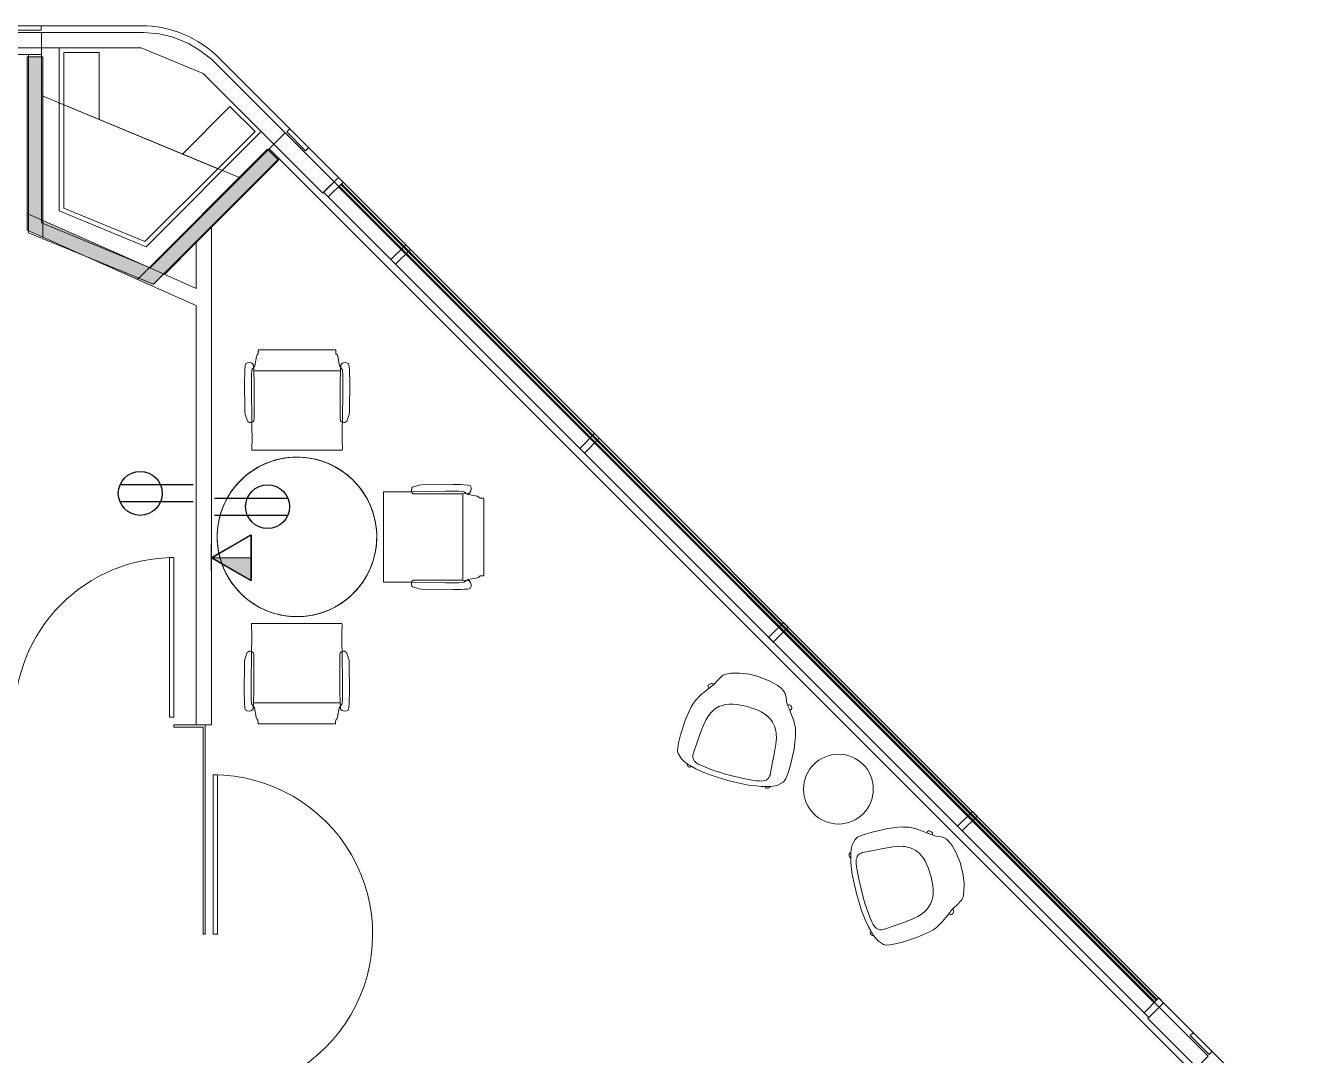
# Model space of a CAD drawing. Header units: inches. Extents: x 4757 to 6765, y 9919 to 10946.
# Drawn here: x 6474.5 to 6765.4, y 10714 to 10946.3 of the extents above; entities that cross this region are included whole.
import ezdxf

# ---------------------------------------------------------------- set-up
doc = ezdxf.new("R2010")
doc.units = ezdxf.units.IN
doc.header["$MEASUREMENT"] = 0
for name, color, linetype, lineweight in [('A-ANNO-NOTE', 7, 'Continuous', 9), ('A-DOOR', 31, 'Continuous', 13), ('A-WALL', 113, 'Continuous', 13), ('A-WALL-PATT', 111, 'Continuous', 13), ('Bb-cor', 7, 'Continuous', 9), ('Bb-mullion', 7, 'Continuous', 9), ('I-FURN', 30, 'Continuous', 9), ('I-WALL', 2, 'Continuous', 9), ('Propidex Polylines', 7, 'Continuous', 9), ('Rosslyn Plaza North_1777 North Kent St _W632_-09_dwg', 8, 'Continuous', 9)]:
    doc.layers.add(name, color=color, linetype=linetype, lineweight=lineweight)

# ---------------------------------------------------------------- blocks, each defined once
blk = doc.blocks.new('Door - Glass Single - Patch - Short Handle-7125741-Level XX  POWER _ SIGNAL')
at = {"layer": 'A-DOOR', "lineweight": 20}
for p, q in [((17, 38), (17, 2)), ((18, 38), (17, 38)), ((18, 2), (18, 38)), ((17, 2), (18, 2))]:
    blk.add_line(p, q, dxfattribs=at)
at = {"layer": 'A-DOOR', "lineweight": 9}
blk.add_arc((18, 2), 36, 90, 180.5, dxfattribs=at)
blk = doc.blocks.new('F - CONF TABLE _ROUND-4 CHAIRS_ - Lam 30Dia Single-Column Base-V2-Level XX  POWER _ SIGNAL')
at = {"layer": 'I-FURN'}
for p, q in [((-55.37, 14.59), (-56.14, 14.52)), ((-54.72, 14.62), (-55.37, 14.59)), ((-52.86, 14.67), (-54.72, 14.62)), ((-45.86, 14.57), (-52.86, 14.67)), ((-45.27, 14.51), (-45.86, 14.57)), ((17.49, 14.6), (10.49, 14.5)), ((19.35, 14.55), (17.49, 14.6)), ((19.99, 14.52), (19.35, 14.55)), ((-58.75, 11.81), (-59.01, 11.55)), ((-58.61, 11.88), (-58.75, 11.81)), ((-58.37, 11.96), (-58.61, 11.88)), ((-56.3, 12.36), (-58.37, 11.96)), ((-56.14, 14.52), (-56.75, 14.41)), ((-56.53, 12.63), (-56.3, 12.61)), ((-56.3, 12.61), (-55.14, 12.54)), ((-55.97, 12.59), (-56.3, 12.36)), ((-55.37, 12.99), (-55.97, 12.59)), ((-54.2, 13.1), (-55.37, 12.99)), ((-55.14, 12.54), (-52.45, 12.5)), ((-55.14, -6.98), (-55.14, 12.54)), ((-51.2, 13.1), (-54.2, 13.1)), ((-52.45, 12.5), (-44.37, 12.5)), ((-43.54, 12.99), (-51.2, 13.1)), ((-43.76, 14.02), (-45.27, 14.51)), ((-44.37, 12.5), (-43.87, 12.56)), ((-37.21, -7.39), (-37.21, 12.95)), ((1.84, 12.89), (1.84, -7.45)), ((15.83, 13.03), (8.17, 12.92)), ((9.89, 14.44), (8.39, 13.95)), ((8.5, 12.49), (8.99, 12.43)), ((8.99, 12.43), (17.08, 12.43)), ((10.49, 14.5), (9.89, 14.44)), ((18.83, 13.03), (15.83, 13.03)), ((17.08, 12.43), (19.76, 12.48)), ((20, 12.93), (18.83, 13.03)), ((19.76, 12.48), (20.93, 12.54)), ((19.76, 12.48), (19.76, -7.04)), ((20.76, 14.45), (19.99, 14.52)), ((20.59, 12.52), (20, 12.93)), ((20.93, 12.29), (20.59, 12.52)), ((21.37, 14.34), (20.76, 14.45)), ((20.93, 12.54), (21.15, 12.56)), ((22.99, 11.89), (20.93, 12.29)), ((23.37, 11.74), (22.99, 11.89)), ((23.63, 11.49), (23.37, 11.74)), ((-59.85, 11.5), (-59.85, -5.93)), ((24.48, -6), (24.48, 11.43)), ((-59.01, -5.99), (-58.75, -6.24)), ((-58.75, -6.24), (-58.37, -6.39)), ((-58.37, -6.39), (-56.3, -6.79)), ((-56.3, -7.04), (-56.53, -7.06)), ((-56.3, -6.79), (-55.96, -7.02)), ((-55.14, -6.98), (-56.3, -7.04)), ((-55.96, -7.02), (-55.37, -7.43)), ((-55.37, -7.43), (-54.2, -7.53)), ((-52.45, -6.93), (-55.14, -6.98)), ((-54.2, -7.53), (-51.2, -7.53)), ((-44.37, -6.93), (-52.45, -6.93)), ((-51.2, -7.53), (-43.54, -7.42)), ((-45.27, -8.94), (-43.76, -8.45)), ((-43.87, -6.99), (-44.37, -6.93)), ((8.17, -7.49), (15.83, -7.6)), ((8.39, -8.52), (9.89, -9.01)), ((8.99, -7), (8.5, -7.06)), ((17.08, -7), (8.99, -7)), ((15.83, -7.6), (18.83, -7.6)), ((19.76, -7.04), (17.08, -7)), ((18.83, -7.6), (20, -7.49)), ((20.93, -7.11), (19.76, -7.04)), ((20, -7.49), (20.59, -7.09)), ((20.59, -7.09), (20.93, -6.86)), ((20.93, -6.86), (22.99, -6.46)), ((21.15, -7.13), (20.93, -7.11)), ((22.99, -6.46), (23.23, -6.38)), ((23.23, -6.38), (23.37, -6.31)), ((23.37, -6.31), (23.63, -6.05)), ((-56.75, -8.84), (-56.14, -8.95)), ((-56.14, -8.95), (-55.37, -9.02)), ((-55.37, -9.02), (-54.72, -9.05)), ((-54.72, -9.05), (-52.86, -9.1)), ((-52.86, -9.1), (-45.86, -9)), ((-45.86, -9), (-45.27, -8.94)), ((9.89, -9.01), (10.49, -9.07)), ((10.49, -9.07), (17.49, -9.17)), ((17.49, -9.17), (19.35, -9.12)), ((19.35, -9.12), (19.99, -9.09)), ((19.99, -9.09), (20.76, -9.02)), ((20.76, -9.02), (21.37, -8.91)), ((-7.55, -16.78), (-27.89, -16.78)), ((-27.93, -23.1), (-28.03, -30.77)), ((-7.41, -30.77), (-7.52, -23.1)), ((-29.51, -25.42), (-29.6, -32.42)), ((-29.45, -24.83), (-29.51, -25.42)), ((-28.96, -23.33), (-29.45, -24.83)), ((-27.44, -23.93), (-27.49, -23.43)), ((-27.44, -32.02), (-27.44, -23.93)), ((-7.95, -23.43), (-8, -23.93)), ((-8, -23.93), (-8, -32.02)), ((-6, -24.83), (-6.49, -23.33)), ((-5.93, -25.42), (-6, -24.83)), ((-5.84, -32.42), (-5.93, -25.42)), ((-28.03, -30.77), (-28.03, -33.77)), ((-7.41, -33.77), (-7.41, -30.77)), ((-29.6, -32.42), (-29.56, -34.28)), ((-29.56, -34.28), (-29.52, -34.93)), ((-28.03, -33.77), (-27.93, -34.93)), ((-27.55, -35.86), (-27.48, -34.7)), ((-27.48, -34.7), (-27.44, -32.02)), ((-7.96, -34.7), (-27.48, -34.7)), ((-8, -32.02), (-7.96, -34.7)), ((-7.96, -34.7), (-7.89, -35.86)), ((-7.51, -34.93), (-7.41, -33.77)), ((-5.92, -34.93), (-5.89, -34.28)), ((-5.89, -34.28), (-5.84, -32.42)), ((-29.52, -34.93), (-29.46, -35.7)), ((-29.46, -35.7), (-29.35, -36.31)), ((-27.93, -34.93), (-27.53, -35.53)), ((-27.57, -36.09), (-27.55, -35.86)), ((-27.53, -35.53), (-27.3, -35.86)), ((-27.3, -35.86), (-26.9, -37.93)), ((-8.54, -37.93), (-8.14, -35.86)), ((-8.14, -35.86), (-7.91, -35.53)), ((-7.91, -35.53), (-7.51, -34.93)), ((-7.89, -35.86), (-7.88, -36.09)), ((-6.1, -36.31), (-5.99, -35.7)), ((-5.99, -35.7), (-5.92, -34.93)), ((-26.9, -37.93), (-26.82, -38.17)), ((-26.82, -38.17), (-26.75, -38.31)), ((-26.75, -38.31), (-26.49, -38.57)), ((-26.44, -39.41), (-9.01, -39.41)), ((-8.95, -38.57), (-8.7, -38.31)), ((-8.7, -38.31), (-8.54, -37.93))]:
    blk.add_line(p, q, dxfattribs=at)
for centre, radius, start, end in [((-17.69, 2.75), 18, 360, 180), ((-17.69, 2.75), 18, 75.7895, 142.1053), ((-17.69, 2.75), 18, 360, 104.2105), ((-17.69, 2.75), 18, 104.2105, 132.6316), ((-17.69, 2.75), 18, 0, 75.7895), ((-17.69, 2.75), 18, 132.6316, 151.5789), ((-55.68, 13.64), 1.32, 144.065, 229.935), ((-44.29, 13.22), 0.781, 302.3218, 343.1534), ((-44.61, 13.3), 1.12, 343.9109, 40.257), ((-17.69, 2.75), 18, 142.1053, 151.5789), ((9.24, 13.23), 1.12, 139.743, 196.0891), ((8.91, 13.15), 0.781, 196.8466, 237.6782), ((20.31, 13.57), 1.32, 310.065, 35.935), ((-17.69, 2.75), 18, 151.5789, 161.0526), ((-17.69, 2.75), 18, 151.5789, 161.0526), ((-17.69, 2.75), 18, 161.0526, 180), ((-17.69, 2.75), 18, 161.0526, 180), ((-17.69, 2.75), 18, 180, 360), ((-17.69, 2.75), 18, 180, 189.4737), ((-17.69, 2.75), 18, 180, 189.4737), ((-17.69, 2.75), 18, 217.8947, 360), ((-17.69, 2.75), 18, 350.5263, 0), ((-17.69, 2.75), 18, 189.4737, 198.9474), ((-17.69, 2.75), 18, 189.4737, 246.3158), ((-17.69, 2.75), 18, 274.7368, 350.5263), ((-17.69, 2.75), 18, 198.9474, 217.8947), ((-55.68, -8.07), 1.32, 130.065, 215.935), ((-44.29, -7.65), 0.781, 16.8466, 57.6782), ((-44.61, -7.73), 1.12, 319.743, 16.0891), ((9.24, -7.8), 1.12, 163.9109, 220.257), ((8.91, -7.72), 0.781, 122.3218, 163.1534), ((20.31, -8.14), 1.32, 324.065, 49.935), ((-17.69, 2.75), 18, 246.3158, 265.2632), ((-17.69, 2.75), 18, 265.2632, 274.7368), ((-28.24, -24.18), 1.12, 73.9109, 130.257), ((-28.15, -23.85), 0.781, 32.3218, 73.1534), ((-7.29, -23.85), 0.781, 106.8466, 147.6782), ((-7.21, -24.18), 1.12, 49.743, 106.0891), ((-28.58, -35.24), 1.32, 234.065, 319.935), ((-6.87, -35.24), 1.32, 220.065, 305.935)]:
    blk.add_arc(centre, radius, start, end, dxfattribs=at)
for points in [[(-39.12, 12.95), (-39.87, 12.95), (-41.34, 12.96), (-42.81, 12.98), (-43.54, 12.99)], [(-38.15, 13), (-38.32, 12.99), (-38.64, 12.98), (-38.96, 12.96), (-39.12, 12.95)], [(3.75, 12.88), (3.59, 12.89), (3.27, 12.91), (2.94, 12.92), (2.78, 12.93)], [(8.17, 12.92), (7.44, 12.91), (5.97, 12.9), (4.49, 12.89), (3.75, 12.88)], [(-43.54, -7.42), (-42.81, -7.41), (-41.34, -7.4), (-39.87, -7.39), (-39.12, -7.38)], [(-39.12, -7.38), (-38.96, -7.39), (-38.64, -7.41), (-38.32, -7.42), (-38.15, -7.43)], [(2.78, -7.5), (2.94, -7.49), (3.27, -7.48), (3.59, -7.46), (3.75, -7.45)], [(3.75, -7.45), (4.49, -7.45), (5.97, -7.46), (7.44, -7.48), (8.17, -7.49)], [(-27.94, -17.72), (-27.93, -17.88), (-27.91, -18.21), (-27.9, -18.53), (-27.89, -18.69)], [(-27.89, -18.69), (-27.89, -19.43), (-27.9, -20.91), (-27.92, -22.37), (-27.93, -23.1)], [(-7.56, -18.69), (-7.55, -18.53), (-7.53, -18.21), (-7.52, -17.88), (-7.51, -17.72)], [(-7.52, -23.1), (-7.53, -22.37), (-7.54, -20.91), (-7.55, -19.43), (-7.56, -18.69)]]:
    blk.add_open_spline(points, degree=3, dxfattribs=at)
for points, knots in [([(-37.21, 12.95), (-37.21, 12.96), (-37.22, 12.96), (-37.25, 12.97), (-37.3, 12.98), (-37.37, 12.98), (-37.46, 12.99), (-37.59, 13), (-37.83, 13), (-38.04, 13), (-38.15, 13)], [0, 0, 0, 0, 0.090909, 0.181818, 0.272727, 0.363636, 0.454545, 0.545455, 0.727273, 1, 1, 1, 1]), ([(2.78, 12.93), (2.7, 12.93), (2.54, 12.93), (2.21, 12.93), (1.91, 12.91), (1.84, 12.89), (1.84, 12.89)], [0, 0, 0, 0, 0.181818, 0.363636, 0.727273, 1, 1, 1, 1]), ([(-59.01, 11.55), (-59.2, 11.55), (-59.47, 11.54), (-59.69, 11.53), (-59.78, 11.52), (-59.83, 11.51), (-59.84, 11.5), (-59.85, 11.5)], [0, 0, 0, 0, 0.444444, 0.666667, 0.777778, 0.888889, 1, 1, 1, 1]), ([(24.48, 11.43), (24.47, 11.43), (24.45, 11.44), (24.41, 11.45), (24.34, 11.46), (24.25, 11.46), (24.15, 11.47), (24, 11.48), (23.82, 11.48), (23.68, 11.49), (23.63, 11.49)], [0, 0, 0, 0, 0.111111, 0.222222, 0.333333, 0.444444, 0.555556, 0.666667, 0.888889, 1, 1, 1, 1]), ([(-59.85, -5.93), (-59.84, -5.93), (-59.83, -5.94), (-59.78, -5.95), (-59.71, -5.96), (-59.63, -5.96), (-59.53, -5.97), (-59.37, -5.98), (-59.2, -5.98), (-59.06, -5.99), (-59.01, -5.99)], [0, 0, 0, 0, 0.111111, 0.222222, 0.333333, 0.444444, 0.555556, 0.666667, 0.888889, 1, 1, 1, 1]), ([(-38.15, -7.43), (-38.08, -7.43), (-37.91, -7.43), (-37.59, -7.43), (-37.29, -7.41), (-37.21, -7.39), (-37.21, -7.39)], [0, 0, 0, 0, 0.181818, 0.363636, 0.727273, 1, 1, 1, 1]), ([(1.84, -7.45), (1.84, -7.46), (1.84, -7.46), (1.88, -7.47), (1.93, -7.48), (2, -7.48), (2.08, -7.49), (2.22, -7.5), (2.45, -7.5), (2.66, -7.5), (2.78, -7.5)], [0, 0, 0, 0, 0.090909, 0.181818, 0.272727, 0.363636, 0.454545, 0.545455, 0.727273, 1, 1, 1, 1]), ([(23.63, -6.05), (23.82, -6.05), (24.1, -6.04), (24.32, -6.03), (24.41, -6.02), (24.45, -6.01), (24.47, -6), (24.48, -6)], [0, 0, 0, 0, 0.444444, 0.666667, 0.777778, 0.888889, 1, 1, 1, 1]), ([(-27.89, -16.78), (-27.9, -16.78), (-27.9, -16.78), (-27.91, -16.81), (-27.92, -16.87), (-27.92, -16.94), (-27.93, -17.02), (-27.93, -17.16), (-27.94, -17.39), (-27.94, -17.6), (-27.94, -17.72)], [0, 0, 0, 0, 0.090909, 0.181818, 0.272727, 0.363636, 0.454545, 0.545455, 0.727273, 1, 1, 1, 1]), ([(-7.51, -17.72), (-7.51, -17.64), (-7.5, -17.48), (-7.51, -17.15), (-7.52, -16.85), (-7.54, -16.78), (-7.55, -16.78)], [0, 0, 0, 0, 0.181818, 0.363636, 0.727273, 1, 1, 1, 1]), ([(-26.49, -38.57), (-26.49, -38.76), (-26.48, -39.03), (-26.47, -39.25), (-26.45, -39.34), (-26.45, -39.39), (-26.44, -39.41), (-26.44, -39.41)], [0, 0, 0, 0, 0.444444, 0.666667, 0.777778, 0.888889, 1, 1, 1, 1]), ([(-9.01, -39.41), (-9, -39.41), (-9, -39.39), (-8.99, -39.34), (-8.98, -39.28), (-8.97, -39.19), (-8.97, -39.09), (-8.96, -38.94), (-8.95, -38.76), (-8.95, -38.62), (-8.95, -38.57)], [0, 0, 0, 0, 0.111111, 0.222222, 0.333333, 0.444444, 0.555556, 0.666667, 0.888889, 1, 1, 1, 1])]:
    blk.add_open_spline(points, degree=3, knots=knots, dxfattribs=at)
blk = doc.blocks.new('Geiger_SaibaMidBack - Conference Chair-8461821-Level XX  POWER _ SIGNAL')
at = {"layer": 'I-FURN'}
for p, q in [((-6.47, 10.92), (-5.01, 11.72)), ((-5.01, 11.72), (-4.28, 11.95)), ((-4.28, 11.95), (-3.65, 12.15)), ((-3.65, 12.15), (-3.27, 12.26)), ((-3.27, 12.26), (-0.33, 12.69)), ((-0.33, 12.69), (3.27, 12.86)), ((3.27, 12.86), (5.4, 12.78)), ((5.4, 12.78), (6.79, 12.62)), ((6.79, 12.62), (7.49, 12.25)), ((7.49, 12.25), (8.42, 11.26)), ((-9.75, 9.05), (-9.71, 9.29)), ((-9.7, 8.82), (-9.75, 9.05)), ((-9.71, 9.29), (-9.63, 9.4)), ((-9.59, 8.66), (-9.7, 8.82)), ((-9.63, 9.4), (-9.4, 9.64)), ((-9.4, 9.64), (-9.24, 9.73)), ((-9.24, 9.73), (-9.05, 9.76)), ((-9.05, 9.76), (-8.81, 9.7)), ((-8.81, 9.7), (-8.69, 9.6)), ((-8.69, 9.6), (-8.53, 9.45)), ((-8.53, 9.45), (-8.19, 9.7)), ((-8.19, 9.7), (-6.47, 10.92)), ((2.3, 8.68), (3.72, 8.78)), ((3.72, 8.78), (6.17, 8.96)), ((6.17, 8.96), (6.7, 9)), ((6.7, 9), (6.98, 8.98)), ((6.98, 8.98), (7.34, 8.9)), ((7.34, 8.9), (7.68, 8.73)), ((7.68, 8.73), (8.01, 8.46)), ((8.42, 11.26), (8.72, 10.77)), ((8.72, 10.77), (8.98, 10.17)), ((8.98, 10.17), (9.15, 9.74)), ((9.15, 9.74), (9.23, 9.72)), ((9.23, 9.72), (9.4, 9.64)), ((9.4, 9.64), (9.63, 9.4)), ((9.7, 8.83), (9.61, 8.69)), ((9.63, 9.4), (9.71, 9.28)), ((9.75, 9.04), (9.7, 8.83)), ((9.71, 9.28), (9.75, 9.04)), ((-13.27, 5.18), (-12.85, 6.23)), ((-12.85, 6.23), (-12.44, 6.93)), ((-12.44, 6.93), (-11.93, 7.44)), ((-11.93, 7.44), (-11.22, 7.87)), ((-11.22, 7.87), (-10.31, 8.18)), ((-10.31, 8.18), (-9.59, 8.66)), ((-5.55, 5.65), (-5.26, 6.04)), ((-5.26, 6.04), (-4.95, 6.4)), ((-4.95, 6.4), (-4.56, 6.76)), ((-4.56, 6.76), (-4.05, 7.17)), ((-4.05, 7.17), (-3.48, 7.51)), ((-3.48, 7.51), (-2.94, 7.79)), ((-2.94, 7.79), (-2.57, 7.92)), ((-2.57, 7.92), (-1.8, 8.17)), ((-1.8, 8.17), (-0.98, 8.33)), ((-0.98, 8.33), (-0.38, 8.42)), ((-0.38, 8.42), (0.97, 8.58)), ((0.97, 8.58), (2.3, 8.68)), ((8.01, 8.46), (8.21, 8.15)), ((8.21, 8.15), (8.39, 7.83)), ((8.39, 7.83), (8.55, 7.41)), ((8.55, 7.41), (8.65, 6.96)), ((8.65, 6.96), (8.76, 6.33)), ((8.76, 6.33), (8.87, 5.37)), ((9.61, 8.69), (9.5, 8.58)), ((9.5, 8.58), (9.71, 7.72)), ((9.71, 7.72), (9.91, 6.6)), ((9.91, 6.6), (10.17, 4.88)), ((-14.04, 0.8), (-13.74, 3.35)), ((-13.74, 3.35), (-13.27, 5.18)), ((-6.66, 2.45), (-6.51, 3.28)), ((-6.51, 3.28), (-6.28, 4.11)), ((-6.28, 4.11), (-5.99, 4.84)), ((-5.99, 4.84), (-5.81, 5.24)), ((-5.81, 5.24), (-5.55, 5.65)), ((8.87, 5.37), (8.98, 4.23)), ((8.98, 4.23), (9.05, 3.11)), ((9.05, 3.11), (9.1, 2.1)), ((10.17, 4.88), (10.29, 2.44)), ((-14.03, 0), (-14.04, 0.8)), ((-14, -1.45), (-14.03, 0)), ((-6.83, -0.01), (-6.82, 0.82)), ((-6.82, 0.82), (-6.77, 1.63)), ((-6.77, 1.63), (-6.66, 2.45)), ((9.1, 2.1), (9.12, 1.46)), ((9.12, 1.46), (9.14, -1.06)), ((10.41, 0.13), (10.25, -3.79)), ((10.29, 2.44), (10.41, 0.13)), ((-13.68, -3.7), (-14, -1.45)), ((-6.83, -0.39), (-6.83, -0.01)), ((-6.8, -1.24), (-6.83, -0.39)), ((-6.68, -2.38), (-6.8, -1.24)), ((-6.52, -3.27), (-6.68, -2.38)), ((9.1, -2.16), (9.03, -3.48)), ((9.14, -1.06), (9.1, -2.16)), ((-13.12, -5.6), (-13.68, -3.7)), ((-12.62, -6.64), (-13.12, -5.6)), ((-6.29, -4.1), (-6.52, -3.27)), ((-5.99, -4.89), (-6.29, -4.1)), ((-5.6, -5.56), (-5.99, -4.89)), ((-5.14, -6.19), (-5.6, -5.56)), ((8.86, -5.51), (8.7, -6.68)), ((8.97, -4.4), (8.86, -5.51)), ((9.03, -3.48), (8.97, -4.4)), ((10.25, -3.79), (10.01, -5.96)), ((-12.19, -7.24), (-12.62, -6.64)), ((-10.57, -8.16), (-12.19, -7.24)), ((-9.93, -8.45), (-10.57, -8.16)), ((-9.6, -8.67), (-9.93, -8.45)), ((-9.7, -8.82), (-9.6, -8.67)), ((-4.51, -6.85), (-5.14, -6.19)), ((-3.89, -7.29), (-4.51, -6.85)), ((-3.34, -7.59), (-3.89, -7.29)), ((-2.54, -7.94), (-3.34, -7.59)), ((-1.57, -8.24), (-2.54, -7.94)), ((-0.36, -8.46), (-1.57, -8.24)), ((0.97, -8.59), (-0.36, -8.46)), ((2.29, -8.68), (0.97, -8.59)), ((3.63, -8.79), (2.29, -8.68)), ((7.78, -8.65), (7.47, -8.86)), ((8.17, -8.25), (7.78, -8.65)), ((8.41, -7.81), (8.17, -8.25)), ((8.6, -7.27), (8.41, -7.81)), ((8.7, -6.68), (8.6, -7.27)), ((9.74, -7.51), (9.49, -8.56)), ((9.49, -8.56), (9.61, -8.69)), ((9.61, -8.69), (9.7, -8.83)), ((10.01, -5.96), (9.74, -7.51)), ((-9.75, -9.05), (-9.7, -8.82)), ((-9.71, -9.29), (-9.75, -9.05)), ((-9.63, -9.4), (-9.71, -9.29)), ((-9.4, -9.64), (-9.63, -9.4)), ((-9.24, -9.73), (-9.4, -9.64)), ((-9.05, -9.76), (-9.24, -9.73)), ((-8.81, -9.7), (-9.05, -9.76)), ((-8.69, -9.6), (-8.81, -9.7)), ((-8.53, -9.46), (-8.69, -9.6)), ((-8.22, -9.72), (-8.53, -9.46)), ((-6.6, -10.84), (-8.22, -9.72)), ((-5.02, -11.72), (-6.6, -10.84)), ((6.4, -8.99), (3.63, -8.79)), ((6.73, -9.01), (6.4, -8.99)), ((7.08, -8.96), (6.73, -9.01)), ((7.47, -8.86), (7.08, -8.96)), ((8.42, -11.26), (7.5, -12.26)), ((8.67, -10.85), (8.42, -11.26)), ((9.04, -10.06), (8.67, -10.85)), ((9.15, -9.75), (9.04, -10.06)), ((9.26, -9.73), (9.15, -9.75)), ((9.39, -9.64), (9.26, -9.73)), ((9.64, -9.4), (9.39, -9.64)), ((9.74, -9.21), (9.64, -9.4)), ((9.7, -8.83), (9.76, -9.02)), ((9.76, -9.02), (9.74, -9.21)), ((-4.11, -12.02), (-5.02, -11.72)), ((-3.26, -12.26), (-4.11, -12.02)), ((-0.33, -12.69), (-3.26, -12.26)), ((3.26, -12.86), (-0.33, -12.69)), ((4.86, -12.82), (3.26, -12.86)), ((6.2, -12.71), (4.86, -12.82)), ((7, -12.54), (6.2, -12.71)), ((7.5, -12.26), (7, -12.54))]:
    blk.add_line(p, q, dxfattribs=at)
for centre, radius, start, end in [((-28.62, 35.3), 32.74, 305.5368, 307.8566), ((-0.44, 6.21), 10.22, 13.3669, 20.2092), ((-18.72, -22.19), 16.31, 51.3356, 55.9848), ((1.43, -6.82), 8.25, 339.2587, 347.8187)]:
    blk.add_arc(centre, radius, start, end, dxfattribs=at)
blk = doc.blocks.new('Geiger_SaibaMidBack - Conference Chair-8282431-Level XX  POWER _ SIGNAL')
at = {"layer": 'I-FURN'}
for p, q in [((-5.02, 11.72), (-6.6, 10.84)), ((-4.11, 12.02), (-5.02, 11.72)), ((-3.26, 12.26), (-4.11, 12.02)), ((-0.33, 12.69), (-3.26, 12.26)), ((3.26, 12.86), (-0.33, 12.69)), ((4.86, 12.82), (3.26, 12.86)), ((6.2, 12.71), (4.86, 12.82)), ((7, 12.54), (6.2, 12.71)), ((7.5, 12.26), (7, 12.54)), ((8.42, 11.26), (7.5, 12.26)), ((-9.71, 9.29), (-9.75, 9.05)), ((-9.75, 9.05), (-9.7, 8.82)), ((-9.63, 9.4), (-9.71, 9.29)), ((-9.7, 8.82), (-9.6, 8.67)), ((-9.4, 9.64), (-9.63, 9.4)), ((-9.24, 9.73), (-9.4, 9.64)), ((-9.05, 9.76), (-9.24, 9.73)), ((-8.81, 9.7), (-9.05, 9.76)), ((-8.69, 9.6), (-8.81, 9.7)), ((-8.53, 9.46), (-8.69, 9.6)), ((-8.22, 9.72), (-8.53, 9.46)), ((-6.6, 10.84), (-8.22, 9.72)), ((3.63, 8.79), (2.29, 8.68)), ((6.4, 8.99), (3.63, 8.79)), ((6.73, 9.01), (6.4, 8.99)), ((7.08, 8.96), (6.73, 9.01)), ((7.47, 8.86), (7.08, 8.96)), ((7.78, 8.65), (7.47, 8.86)), ((8.67, 10.85), (8.42, 11.26)), ((9.04, 10.06), (8.67, 10.85)), ((9.15, 9.75), (9.04, 10.06)), ((9.26, 9.73), (9.15, 9.75)), ((9.39, 9.64), (9.26, 9.73)), ((9.64, 9.4), (9.39, 9.64)), ((9.61, 8.69), (9.7, 8.83)), ((9.74, 9.21), (9.64, 9.4)), ((9.7, 8.83), (9.76, 9.02)), ((9.76, 9.02), (9.74, 9.21)), ((-12.62, 6.64), (-13.12, 5.6)), ((-12.19, 7.24), (-12.62, 6.64)), ((-10.57, 8.16), (-12.19, 7.24)), ((-9.93, 8.45), (-10.57, 8.16)), ((-9.6, 8.67), (-9.93, 8.45)), ((-5.14, 6.19), (-5.6, 5.56)), ((-4.51, 6.85), (-5.14, 6.19)), ((-3.89, 7.29), (-4.51, 6.85)), ((-3.34, 7.59), (-3.89, 7.29)), ((-2.54, 7.94), (-3.34, 7.59)), ((-1.57, 8.24), (-2.54, 7.94)), ((-0.36, 8.46), (-1.57, 8.24)), ((0.97, 8.59), (-0.36, 8.46)), ((2.29, 8.68), (0.97, 8.59)), ((8.17, 8.25), (7.78, 8.65)), ((8.41, 7.81), (8.17, 8.25)), ((8.6, 7.27), (8.41, 7.81)), ((8.7, 6.68), (8.6, 7.27)), ((8.86, 5.51), (8.7, 6.68)), ((9.49, 8.56), (9.61, 8.69)), ((9.74, 7.51), (9.49, 8.56)), ((10.01, 5.96), (9.74, 7.51)), ((10.25, 3.79), (10.01, 5.96)), ((-13.68, 3.7), (-14, 1.45)), ((-13.12, 5.6), (-13.68, 3.7)), ((-6.52, 3.27), (-6.68, 2.38)), ((-6.29, 4.1), (-6.52, 3.27)), ((-5.99, 4.89), (-6.29, 4.1)), ((-5.6, 5.56), (-5.99, 4.89)), ((8.97, 4.4), (8.86, 5.51)), ((9.03, 3.48), (8.97, 4.4)), ((9.1, 2.16), (9.03, 3.48)), ((10.41, -0.13), (10.25, 3.79)), ((-14, 1.45), (-14.03, 0)), ((-6.8, 1.24), (-6.83, 0.39)), ((-6.83, 0.39), (-6.83, 0.01)), ((-6.83, 0.01), (-6.82, -0.82)), ((-6.68, 2.38), (-6.8, 1.24)), ((9.14, 1.06), (9.1, 2.16)), ((9.12, -1.46), (9.14, 1.06)), ((-14.03, 0), (-14.04, -0.8)), ((-14.04, -0.8), (-13.74, -3.35)), ((-6.82, -0.82), (-6.77, -1.63)), ((-6.77, -1.63), (-6.66, -2.45)), ((-6.66, -2.45), (-6.51, -3.28)), ((9.05, -3.11), (9.1, -2.1)), ((9.1, -2.1), (9.12, -1.46)), ((10.17, -4.88), (10.29, -2.44)), ((10.29, -2.44), (10.41, -0.13)), ((-13.74, -3.35), (-13.27, -5.18)), ((-13.27, -5.18), (-12.85, -6.23)), ((-6.51, -3.28), (-6.28, -4.11)), ((-6.28, -4.11), (-5.99, -4.84)), ((-5.99, -4.84), (-5.81, -5.24)), ((-5.81, -5.24), (-5.55, -5.65)), ((-5.55, -5.65), (-5.26, -6.04)), ((8.76, -6.33), (8.87, -5.37)), ((8.87, -5.37), (8.98, -4.23)), ((8.98, -4.23), (9.05, -3.11)), ((9.91, -6.6), (10.17, -4.88)), ((-12.85, -6.23), (-12.44, -6.93)), ((-12.44, -6.93), (-11.93, -7.44)), ((-11.93, -7.44), (-11.22, -7.87)), ((-11.22, -7.87), (-10.31, -8.18)), ((-10.31, -8.18), (-9.59, -8.66)), ((-9.59, -8.66), (-9.7, -8.82)), ((-5.26, -6.04), (-4.95, -6.4)), ((-4.95, -6.4), (-4.56, -6.76)), ((-4.56, -6.76), (-4.05, -7.17)), ((-4.05, -7.17), (-3.48, -7.51)), ((-3.48, -7.51), (-2.94, -7.79)), ((-2.94, -7.79), (-2.57, -7.92)), ((-2.57, -7.92), (-1.8, -8.17)), ((-1.8, -8.17), (-0.98, -8.33)), ((-0.98, -8.33), (-0.38, -8.42)), ((-0.38, -8.42), (0.97, -8.58)), ((0.97, -8.58), (2.3, -8.68)), ((2.3, -8.68), (3.72, -8.78)), ((7.68, -8.73), (8.01, -8.46)), ((8.01, -8.46), (8.21, -8.15)), ((8.21, -8.15), (8.39, -7.83)), ((8.39, -7.83), (8.55, -7.41)), ((8.55, -7.41), (8.65, -6.96)), ((8.65, -6.96), (8.76, -6.33)), ((9.5, -8.58), (9.71, -7.72)), ((9.61, -8.69), (9.5, -8.58)), ((9.7, -8.83), (9.61, -8.69)), ((9.71, -7.72), (9.91, -6.6)), ((-9.7, -8.82), (-9.75, -9.05)), ((-9.75, -9.05), (-9.71, -9.29)), ((-9.71, -9.29), (-9.63, -9.4)), ((-9.63, -9.4), (-9.4, -9.64)), ((-9.4, -9.64), (-9.24, -9.73)), ((-9.24, -9.73), (-9.05, -9.76)), ((-9.05, -9.76), (-8.81, -9.7)), ((-8.81, -9.7), (-8.69, -9.6)), ((-8.69, -9.6), (-8.53, -9.45)), ((-8.53, -9.45), (-8.19, -9.7)), ((-8.19, -9.7), (-6.47, -10.92)), ((-6.47, -10.92), (-5.01, -11.72)), ((3.72, -8.78), (6.17, -8.96)), ((6.17, -8.96), (6.7, -9)), ((6.7, -9), (6.98, -8.98)), ((6.98, -8.98), (7.34, -8.9)), ((7.34, -8.9), (7.68, -8.73)), ((7.49, -12.25), (8.42, -11.26)), ((8.42, -11.26), (8.72, -10.77)), ((8.72, -10.77), (8.98, -10.17)), ((8.98, -10.17), (9.15, -9.74)), ((9.15, -9.74), (9.23, -9.72)), ((9.23, -9.72), (9.4, -9.64)), ((9.4, -9.64), (9.63, -9.4)), ((9.63, -9.4), (9.71, -9.28)), ((9.75, -9.04), (9.7, -8.83)), ((9.71, -9.28), (9.75, -9.04)), ((-5.01, -11.72), (-4.28, -11.95)), ((-4.28, -11.95), (-3.65, -12.15)), ((-3.65, -12.15), (-3.27, -12.26)), ((-3.27, -12.26), (-0.33, -12.69)), ((-0.33, -12.69), (3.27, -12.86)), ((3.27, -12.86), (5.4, -12.78)), ((5.4, -12.78), (6.79, -12.62)), ((6.79, -12.62), (7.49, -12.25))]:
    blk.add_line(p, q, dxfattribs=at)
for centre, radius, start, end in [((-18.72, 22.19), 16.31, 304.0152, 308.6644), ((1.43, 6.82), 8.25, 12.1813, 20.7413), ((-28.62, -35.3), 32.74, 52.1434, 54.4632), ((-0.44, -6.21), 10.22, 339.7908, 346.6331)]:
    blk.add_arc(centre, radius, start, end, dxfattribs=at)
blk = doc.blocks.new('Steelcase Coalesse - Await - Table - Freestanding - 25__ H-7092502-Level XX  POWER _ SIGNAL')
at = {"layer": 'I-FURN'}
blk.add_circle((-16.39, 6.49), 7.87, dxfattribs=at)
blk = doc.blocks.new('Door - Glass Single - Patch - Short Handle-8369361-Level XX  POWER _ SIGNAL')
at = {"layer": 'A-DOOR', "lineweight": 20}
for p, q in [((18, -3), (18, -2)), ((18, -2), (54, -2)), ((54, -2), (54, -3)), ((54, -3), (18, -3))]:
    blk.add_line(p, q, dxfattribs=at)
at = {"layer": 'A-DOOR', "lineweight": 9}
blk.add_arc((18, -2), 36, 179.5, 0, dxfattribs=at)
blk = doc.blocks.new('Rosslyn Plaza North_1777 North Kent St _W632_-09_dwg-6954577-Level XX  POWER _ SIGNAL')
at = {"layer": 'Bb-cor'}
for p, q in [((6500.55, 10946.29), (5060.28, 10946.29)), ((6491.05, 10940.29), (6483.05, 10940.29)), ((6758.16, 10698.92), (6518.07, 10939.03)), ((6526.2, 10922.42), (6520.55, 10928.07)), ((6529.38, 10918.52), (6737.66, 10710.23)), ((6729.62, 10726.39), (6545.55, 10910.49)), ((6729.79, 10726.57), (6545.72, 10910.66)), ((6729.08, 10725.86), (6545.02, 10909.96)), ((6729.26, 10726.04), (6545.19, 10910.13))]:
    blk.add_line(p, q, dxfattribs=at)
at = {"layer": 'Bb-cor', "flags": 128}
for points in [[(6462.44, 10946.29), (6462.44, 10941.29), (6478.05, 10941.29), (6478.05, 10939.79), (6275.41, 10939.79), (6275.41, 10941.54), (6462.44, 10941.54), (6275.41, 10941.54), (6275.41, 10939.79), (6478.05, 10939.79), (6478.05, 10941.29), (6462.44, 10941.29)], [(6471.94, 10946.29), (6471.94, 10945.29), (6477.94, 10945.29), (6477.94, 10946.29), (6477.94, 10945.29), (6471.94, 10945.29)], [(6501.61, 10896.4), (6527.62, 10922.42), (6530.45, 10919.59), (6502.54, 10891.69), (6478.05, 10901.83), (6478.05, 10941.29), (6482.05, 10941.29), (6482.05, 10904.5), (6501.61, 10896.4), (6482.05, 10904.5), (6482.05, 10941.29), (6478.05, 10941.29), (6478.05, 10901.83), (6502.54, 10891.69), (6530.45, 10919.59), (6527.62, 10922.42)], [(6483.05, 10928.48), (6491.05, 10925.16), (6491.05, 10940.29), (6483.05, 10940.29)], [(6501.37, 10897.58), (6517.83, 10914.04), (6483.05, 10928.44), (6483.05, 10905.17)], [(6509.83, 10917.36), (6517.83, 10914.04), (6526.2, 10922.42), (6520.55, 10928.07)], [(6534.06, 10923.04), (6533.36, 10922.34), (6537.6, 10918.09), (6538.31, 10918.8), (6537.6, 10918.09), (6533.36, 10922.34)]]:
    blk.add_lwpolyline(points, close=True, dxfattribs=at)
for points in [[(6541.49, 10908.55), (6514.54, 10935.5), (6500.55, 10941.29), (6462.44, 10941.29), (6500.55, 10941.29), (6514.54, 10935.5), (6541.49, 10908.55), (6545.02, 10912.08)], [(6531.6, 10916.29), (6503.27, 10887.96), (6475.06, 10899.57), (6475.06, 10939.79)], [(6727.68, 10722.33), (6727.85, 10722.51), (6541.66, 10908.72)], [(6731.21, 10725.87), (6727.68, 10722.33), (6754.63, 10695.38), (6760.42, 10681.4), (6760.42, 10658.9), (6760.42, 10643.29), (6765.42, 10643.29)], [(6742.17, 10714.91), (6741.47, 10714.2), (6737.22, 10718.44), (6737.93, 10719.15)]]:
    blk.add_lwpolyline(points, dxfattribs=at)
at = {"layer": 'Bb-cor'}
blk.add_arc((6500.55, 10921.52), 24.77, 45.001, 90.001, dxfattribs=at)
blk.add_arc((6500.55, 10921.52), 24.77, 45.001, 90.001, dxfattribs=at)
at = {"layer": 'Bb-mullion', "flags": 128}
for points in [[(6541.66, 10908.72), (6545.02, 10912.08), (6546.08, 10911.02), (6542.72, 10907.66)], [(6561.27, 10895.83), (6557.91, 10892.47), (6556.85, 10893.53), (6560.21, 10896.89)], [(6599.47, 10850.91), (6602.83, 10854.27), (6603.89, 10853.21), (6600.53, 10849.85)], [(6642.09, 10808.29), (6645.45, 10811.65), (6646.51, 10810.59), (6643.15, 10807.23)], [(6684.71, 10765.67), (6688.07, 10769.03), (6689.13, 10767.97), (6685.77, 10764.61)], [(6727.85, 10722.51), (6726.79, 10723.57), (6730.15, 10726.93), (6731.21, 10725.87)]]:
    blk.add_lwpolyline(points, close=True, dxfattribs=at)
at = {"layer": 'Propidex Polylines', "flags": 128}
blk.add_lwpolyline([(6731.03, 9918.54), (6741.23, 9928.74), (6731.13, 9938.84), (6749.74, 9983.65), (6763.98, 9983.65), (6763.98, 10658.89), (6749.65, 10658.89), (6731.13, 10703.71), (6741.25, 10713.83), (6532.97, 10922.11), (6522.83, 10911.97), (6478.05, 10930.56), (6478.05, 10944.79), (5082.78, 10944.79), (5082.78, 10930.51), (5037.97, 10912), (5027.88, 10922.09), (4757.33, 10651.54)], dxfattribs=at)
blk.add_lwpolyline([(6478.05, 10944.8), (6478.05, 10944.79), (6478.05, 10930.56), (6522.83, 10911.97), (6532.97, 10922.11), (6516.35, 10938.74), (6513.78, 10940.71), (6512.94, 10941.26), (6511.21, 10942.27), (6510.3, 10942.69), (6507.51, 10943.77), (6504.6, 10944.51), (6501.02, 10944.8)], close=True, dxfattribs=at)

msp = doc.modelspace()

# ---------------------------------------------------------------- hatches: boundary and pattern name
at = {"layer": 'A-ANNO-NOTE'}
msp.add_hatch(color=256, dxfattribs=at).paths.add_polyline_path([(6525.28, 10821.09), (6525.28, 10826.25), (6516.35, 10826.25), (6525.12, 10821.19)], flags=0)
at = {"layer": 'A-WALL-PATT', "lineweight": 9}
for points in [[(6478.31, 10902.41), (6478.31, 10939.28), (6474.81, 10939.28), (6474.81, 10903.97)], [(6503.1, 10887.54), (6531.53, 10915.97), (6529.05, 10918.44), (6499.68, 10889.07)], [(6499.68, 10889.07), (6502.33, 10891.72), (6474.81, 10903.97), (6474.81, 10900.14), (6492.98, 10892.05)]]:
    msp.add_hatch(color=7, dxfattribs=at).paths.add_polyline_path(points, flags=0)

# ---------------------------------------------------------------- linework, layer by layer
at = {"layer": 'A-ANNO-NOTE', "lineweight": 30}
for p, q in [((6512.27, 10842.7), (6495.74, 10842.7)), ((6512.27, 10838.87), (6495.74, 10838.87)), ((6512.27, 10838.87), (6495.74, 10838.87)), ((6517.07, 10839.71), (6533.6, 10839.71)), ((6517.07, 10839.71), (6533.6, 10839.71)), ((6517.07, 10835.88), (6533.6, 10835.88)), ((6516.35, 10826.25), (6525.28, 10831.41)), ((6516.42, 10826.29), (6525.35, 10831.45)), ((6516.42, 10823.29), (6516.42, 10829.29)), ((6525.28, 10831.41), (6525.28, 10821.09)), ((6525.35, 10831.45), (6525.35, 10821.13)), ((6516.35, 10826.25), (6525.28, 10821.09)), ((6516.42, 10826.29), (6525.35, 10821.13))]:
    msp.add_line(p, q, dxfattribs=at)
at = {"layer": 'A-ANNO-NOTE'}
for p, q in [((6516.35, 10826.25), (6525.28, 10821.09)), ((6525.28, 10826.25), (6516.35, 10826.25)), ((6525.28, 10821.09), (6525.28, 10826.25))]:
    msp.add_line(p, q, dxfattribs=at)
at = {"layer": 'A-ANNO-NOTE', "lineweight": 30}
for centre in [(6500.3, 10840.78), (6529.03, 10837.8)]:
    msp.add_circle(centre, 4.95, dxfattribs=at)
at = {"layer": 'A-WALL', "color": 55}
for p, q in [((6474.81, 10939.28), (6474.81, 10903.97)), ((6478.31, 10902.41), (6478.31, 10939.28))]:
    msp.add_line(p, q, dxfattribs=at)
at = {"layer": 'A-WALL'}
for p, q in [((6529.05, 10918.44), (6499.68, 10889.07)), ((6516.42, 10900.86), (6531.53, 10915.97)), ((6502.33, 10891.72), (6474.81, 10903.97)), ((6478.31, 10898.58), (6499.68, 10889.07)), ((6505.75, 10890.19), (6512.92, 10897.36)), ((6512.92, 10788.54), (6514.49, 10788.54))]:
    msp.add_line(p, q, dxfattribs=at)
at = {"layer": 'I-WALL', "color": 8, "lineweight": 20}
for p, q in [((6478.31, 10939.28), (6474.81, 10939.28)), ((6531.53, 10915.97), (6529.05, 10918.44)), ((6474.81, 10903.97), (6474.81, 10900.14)), ((6474.81, 10900.14), (6478.31, 10898.58)), ((6499.68, 10889.07), (6503.1, 10887.54))]:
    msp.add_line(p, q, dxfattribs=at)
at = {"layer": 'I-WALL', "lineweight": 13}
for p, q in [((6478.31, 10902.41), (6478.31, 10898.58)), ((6516.42, 10788.54), (6516.42, 10900.86)), ((6512.92, 10897.36), (6512.92, 10887)), ((6512.92, 10887), (6502.33, 10891.72)), ((6503.1, 10887.54), (6512.92, 10883.17)), ((6512.92, 10883.17), (6512.92, 10788.54)), ((6512.92, 10788.54), (6507.92, 10788.54)), ((6507.92, 10788.54), (6507.92, 10788.04)), ((6507.92, 10788.04), (6514.49, 10788.04)), ((6516.42, 10788.54), (6514.49, 10788.54)), ((6514.49, 10788.04), (6514.49, 10741.29)), ((6514.99, 10741.29), (6514.99, 10788.54)), ((6514.49, 10741.29), (6514.99, 10741.29))]:
    msp.add_line(p, q, dxfattribs=at)
at = {"layer": 'I-WALL'}
msp.add_line((6512.92, 10897.36), (6516.42, 10900.86), dxfattribs=at)

# ---------------------------------------------------------------- block references
at = {"layer": 'A-DOOR'}
msp.add_blockref('Door - Glass Single - Patch - Short Handle-7125741-Level XX  POWER _ SIGNAL', (6489.92, 10788.29), dxfattribs=at)
at = {"layer": 'A-DOOR', "rotation": 90}
msp.add_blockref('Door - Glass Single - Patch - Short Handle-8369361-Level XX  POWER _ SIGNAL', (6514.74, 10723.29), dxfattribs=at)
at = {"layer": 'I-FURN'}
for name, p, rotation in [('F - CONF TABLE _ROUND-4 CHAIRS_ - Lam 30Dia Single-Column Base-V2-Level XX  POWER _ SIGNAL', (6538.42, 10848.66), 90.00000000000031), ('Geiger_SaibaMidBack - Conference Chair-8461821-Level XX  POWER _ SIGNAL', (6635.5, 10786.07), 254.6827766088833), ('Steelcase Coalesse - Await - Table - Freestanding - 25__ H-7092502-Level XX  POWER _ SIGNAL', (6674.44, 10779.99), 41.30004271665885), ('Geiger_SaibaMidBack - Conference Chair-8282431-Level XX  POWER _ SIGNAL', (6672.04, 10752.82), 195.3172233911154)]:
    msp.add_blockref(name, p, dxfattribs=dict(at, rotation=rotation))
at = {"layer": 'Rosslyn Plaza North_1777 North Kent St _W632_-09_dwg', "color": 7}
msp.add_blockref('Rosslyn Plaza North_1777 North Kent St _W632_-09_dwg-6954577-Level XX  POWER _ SIGNAL', (0, 0), dxfattribs=at)

doc.saveas('drawing.dxf')
